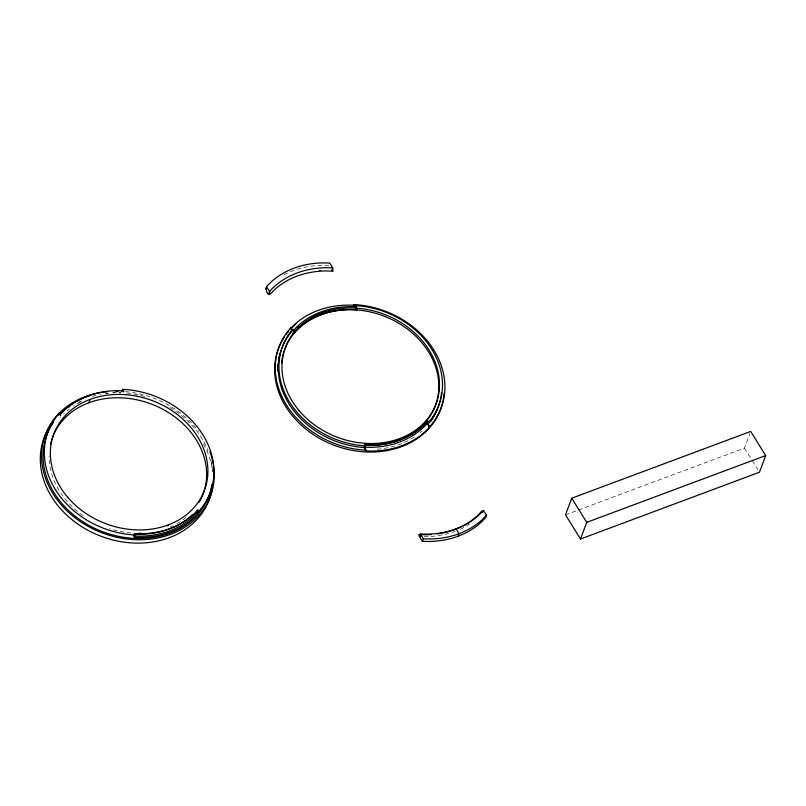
<?xml version="1.0" encoding="UTF-8"?>
<svg xmlns="http://www.w3.org/2000/svg" width="806" height="806" viewBox="0 0 806 806"><rect width="100%" height="100%" fill="white"/><g stroke="black" fill="none" stroke-linecap="round" stroke-linejoin="round"><path stroke-width="0.6" stroke-dasharray="4.03 3.02" d="M578.456 510.037L744.462 448.086L749.862 433.658M60.269 417.095L60.833 417.065M63.593 414.123L64.379 413.357M565.51 514.873L577.287 510.48M424.057 536.645L425.588 536.645A85.043 69.578 20.5 0 0 455.128 531.366M118.835 392.865L120.769 392.915M328.788 265.547L322.601 265.406A85.053 69.588 20.5 0 0 282.805 275.41M744.462 448.086L751.645 459.632M752.3 460.679L758.164 470.13M469.888 523.9A85.043 69.578 20.5 0 1 459.198 529.713M185.984 517.422A80.409 65.79 20.5 0 1 176.806 523.678M172.887 525.724A80.409 65.79 20.5 0 1 169.935 527.053M131.106 532.988A80.409 65.79 20.5 0 1 109.334 528.696M83.149 515.739A80.409 65.79 20.5 0 1 49.116 455.944M105.515 393.207A86.595 70.847 20.5 0 1 107.762 392.965M112.417 392.643A86.595 70.847 20.5 0 1 120.769 392.633M126.864 393.066A86.595 70.847 20.5 0 1 146.017 396.905M169.824 407.383A86.595 70.847 20.5 0 1 207.988 450.766M210.9 460.045A86.595 70.847 20.5 0 1 212.562 470.916M125.434 391.635A88.146 72.117 20.5 0 1 198.739 431.452M78.373 402.345A88.146 72.117 20.5 0 1 81.638 400.925M203.485 443.975A88.146 72.117 20.5 0 1 212.613 471.863M67.2 410.798A83.502 68.319 20.5 0 1 69.215 409.156M73.467 406.093A83.502 68.319 20.5 0 1 74.202 405.609M77.144 403.826A83.502 68.319 20.5 0 1 81.638 401.459M92.045 396.441A85.053 69.588 20.5 0 1 96.388 395.272M99.944 394.507A85.053 69.588 20.5 0 1 100.841 394.336M105.657 393.59A85.053 69.588 20.5 0 1 108.588 393.257M113.535 392.935A85.053 69.588 20.5 0 1 114.523 392.895M422.263 430.878A83.502 68.319 20.5 0 1 419.966 432.872M414.163 437.134A83.502 68.319 20.5 0 1 374.901 449.325"/><path stroke-width="1.21" d="M58.707 415.241L59.584 412.904L60.531 415.473M88.862 402.748L90.111 399.423M121.867 391.666L122.744 389.328A86.595 70.847 20.5 0 1 202.81 434.676A86.595 70.847 20.5 0 1 198.669 511.457L197.792 513.795A86.595 70.847 20.5 0 1 134.632 537.37L133.806 536.03M134.632 537.37L135.509 535.033L134.511 533.602M167.749 525.975L168.142 524.938M265.617 289.122L266.554 286.614L270.262 282.775A85.053 69.588 20.5 0 1 323.538 262.897L329.725 263.048L332.717 267.874L332.838 271.138L326.46 270.947A83.502 68.319 20.5 0 0 273.466 290.724C270.322 295.016 266.413 296.517 266.292 288.377M197.833 510.117L196.966 512.455L193.259 516.293A85.053 69.588 20.5 0 1 139.982 536.181L134.189 536.05M366.226 450.947L364.806 447.582A83.502 68.319 20.5 0 1 289.042 403.937A83.502 68.319 20.5 0 1 292.215 330.823L290.553 328.143L290.301 328.818A86.595 70.847 20.5 0 1 353.461 305.242L353.713 304.567A86.595 70.847 20.5 0 1 433.779 349.925A86.595 70.847 20.5 0 1 429.638 426.696L429.386 427.371A86.595 70.847 20.5 0 1 366.226 450.947L363.889 447.189M332.092 269.547L332.717 267.874L326.541 267.723A85.053 69.588 20.5 0 0 273.264 287.611C271.864 288.477 267.199 294.311 269.285 293.213M321.08 314.662L321.705 313M429.638 426.696L427.966 424.016L428.591 422.354A83.502 68.319 20.5 0 0 431.774 349.24A83.502 68.319 20.5 0 0 356 305.585L355.386 307.257L353.713 304.567M364.806 447.582L365.43 445.92L364.695 444.731L370.931 444.892A84.922 69.477 20.5 0 0 424.127 425.034L427.855 421.165L428.591 422.354M399.111 440.177L399.383 439.451M399.504 439.139L399.736 438.514M427.926 421.276L427.049 423.624L423.351 427.462A85.053 69.588 20.5 0 1 370.075 447.34L364.665 447.229M482.885 512.092L483.509 510.42L486.512 515.256L485.575 517.754L481.877 521.593A85.043 69.578 20.5 0 1 428.591 541.481L422.415 541.33L423.351 538.821L420.248 534.035M458.13 536.192L459.067 533.693L456.065 528.867L454.594 529.572M571.736 498.219L565.51 514.873L580.511 539.013L759.474 472.225L765.7 455.571L750.698 431.432L571.736 498.219L586.748 522.348L580.511 539.013M292.961 332.807L293.686 333.321L297.464 329.342A83.502 68.319 20.5 0 1 350.469 309.564L356.846 309.756L356 305.585M60.49 414.355L64.218 410.486A84.922 69.477 20.5 0 1 117.414 390.628L123.65 390.789L123.691 391.907M293.616 331.457L293.575 330.339L297.313 326.47A84.922 69.477 20.5 0 1 350.509 306.623L356.736 306.774M198.669 511.457L197.762 510.007L194.034 513.875A84.922 69.477 20.5 0 1 140.838 533.723L134.602 533.572M483.509 510.42L479.812 514.258A85.043 69.578 20.5 0 1 426.525 534.146L420.349 533.995L419.412 536.504L422.415 541.33M486.512 515.256L482.814 519.084A85.043 69.578 20.5 0 1 429.527 538.972L423.351 538.821M294.21 330.853L294.905 330.138M423.956 424.379L423.442 424.903M423.18 425.165L422.656 425.679M586.748 522.348L765.7 455.571M420.571 536.554L419.412 536.504L418.798 534.569L425.175 534.761A83.492 68.308 20.5 0 0 431.452 534.519M364.554 445.335L369.652 445.456A83.502 68.319 20.5 0 0 422.384 425.931M134.038 534.146L139.559 534.287A83.502 68.319 20.5 0 0 192.563 514.51M331.85 270.423L332.838 271.138M355.93 309.091L356.846 309.756M353.461 305.242L354.63 307.126M429.386 427.371L426.515 421.931M266.554 286.614L269.557 291.44L269.678 294.704M293.575 330.339L292.84 329.16A83.502 68.319 20.5 0 0 289.656 402.275A83.502 68.319 20.5 0 0 365.43 445.92M122.744 389.328L123.65 390.789M197.792 513.795L196.382 510.651M482.381 512.324L481.958 511.004L478.18 514.984A83.492 68.308 20.5 0 1 437.215 533.915M293.686 333.321L293.656 332.394M50.405 444.66A80.409 65.79 20.5 0 1 151.921 404.269A80.409 65.79 20.5 0 1 199.173 502.138M141.151 533.219A80.409 65.79 20.5 0 1 138.975 533.26M211.998 484.356A86.595 70.847 20.5 0 1 101.324 531.204A86.595 70.847 20.5 0 1 53.75 421.981M68.167 407.393A86.595 70.847 20.5 0 1 70.122 406.012M209.862 451.672A88.146 72.117 20.5 0 1 152.787 538.821A88.146 72.117 20.5 0 1 44.582 475.449A88.146 72.117 20.5 0 1 107.4 391.676M115.721 391.242A88.146 72.117 20.5 0 1 118.18 391.253M211.817 490.471A88.146 72.117 20.5 0 1 101.707 536.514A88.146 72.117 20.5 0 1 47.876 429.779M135.509 535.033A86.595 70.847 20.5 0 1 55.443 489.675A86.595 70.847 20.5 0 1 59.584 412.904M60.067 413.78A86.595 70.847 20.5 0 1 90.353 395.524M437.547 408.713A83.502 68.319 20.5 0 1 430.575 421.609M277.687 371.123A83.502 68.319 20.5 0 1 277.999 363.697M278.503 360.05A83.502 68.319 20.5 0 1 280.206 352.917M444.106 393.509A86.595 70.847 20.5 0 1 336.495 446.121A86.595 70.847 20.5 0 1 284.286 337.099M286.049 334.561A86.595 70.847 20.5 0 1 288.306 331.679M291.359 328.284A86.595 70.847 20.5 0 1 295.963 323.952M281.566 363.315A80.409 65.79 20.5 0 1 362.73 310.592A80.409 65.79 20.5 0 1 438.857 385.59A80.409 65.79 20.5 0 1 364.453 444.972M441.567 392.865A83.502 68.319 20.5 0 1 427.966 424.016M366.478 450.272A86.595 70.847 20.5 0 1 286.402 404.914A86.595 70.847 20.5 0 1 290.553 328.143M297.615 327.548A85.053 69.588 20.5 0 1 298.27 326.964M319.257 314.441A85.053 69.588 20.5 0 1 320.909 313.826M319.639 270.463A85.053 69.588 20.5 0 1 320.627 270.403M67.714 497.292A80.409 65.79 20.5 0 0 202.548 494.803A80.409 65.79 20.5 0 0 117.122 394.436A80.409 65.79 20.5 0 0 67.714 497.292M299.298 410.869A80.409 65.79 20.5 0 0 434.132 408.38A80.409 65.79 20.5 0 0 348.716 308.013A80.409 65.79 20.5 0 0 299.298 410.869"/></g></svg>
